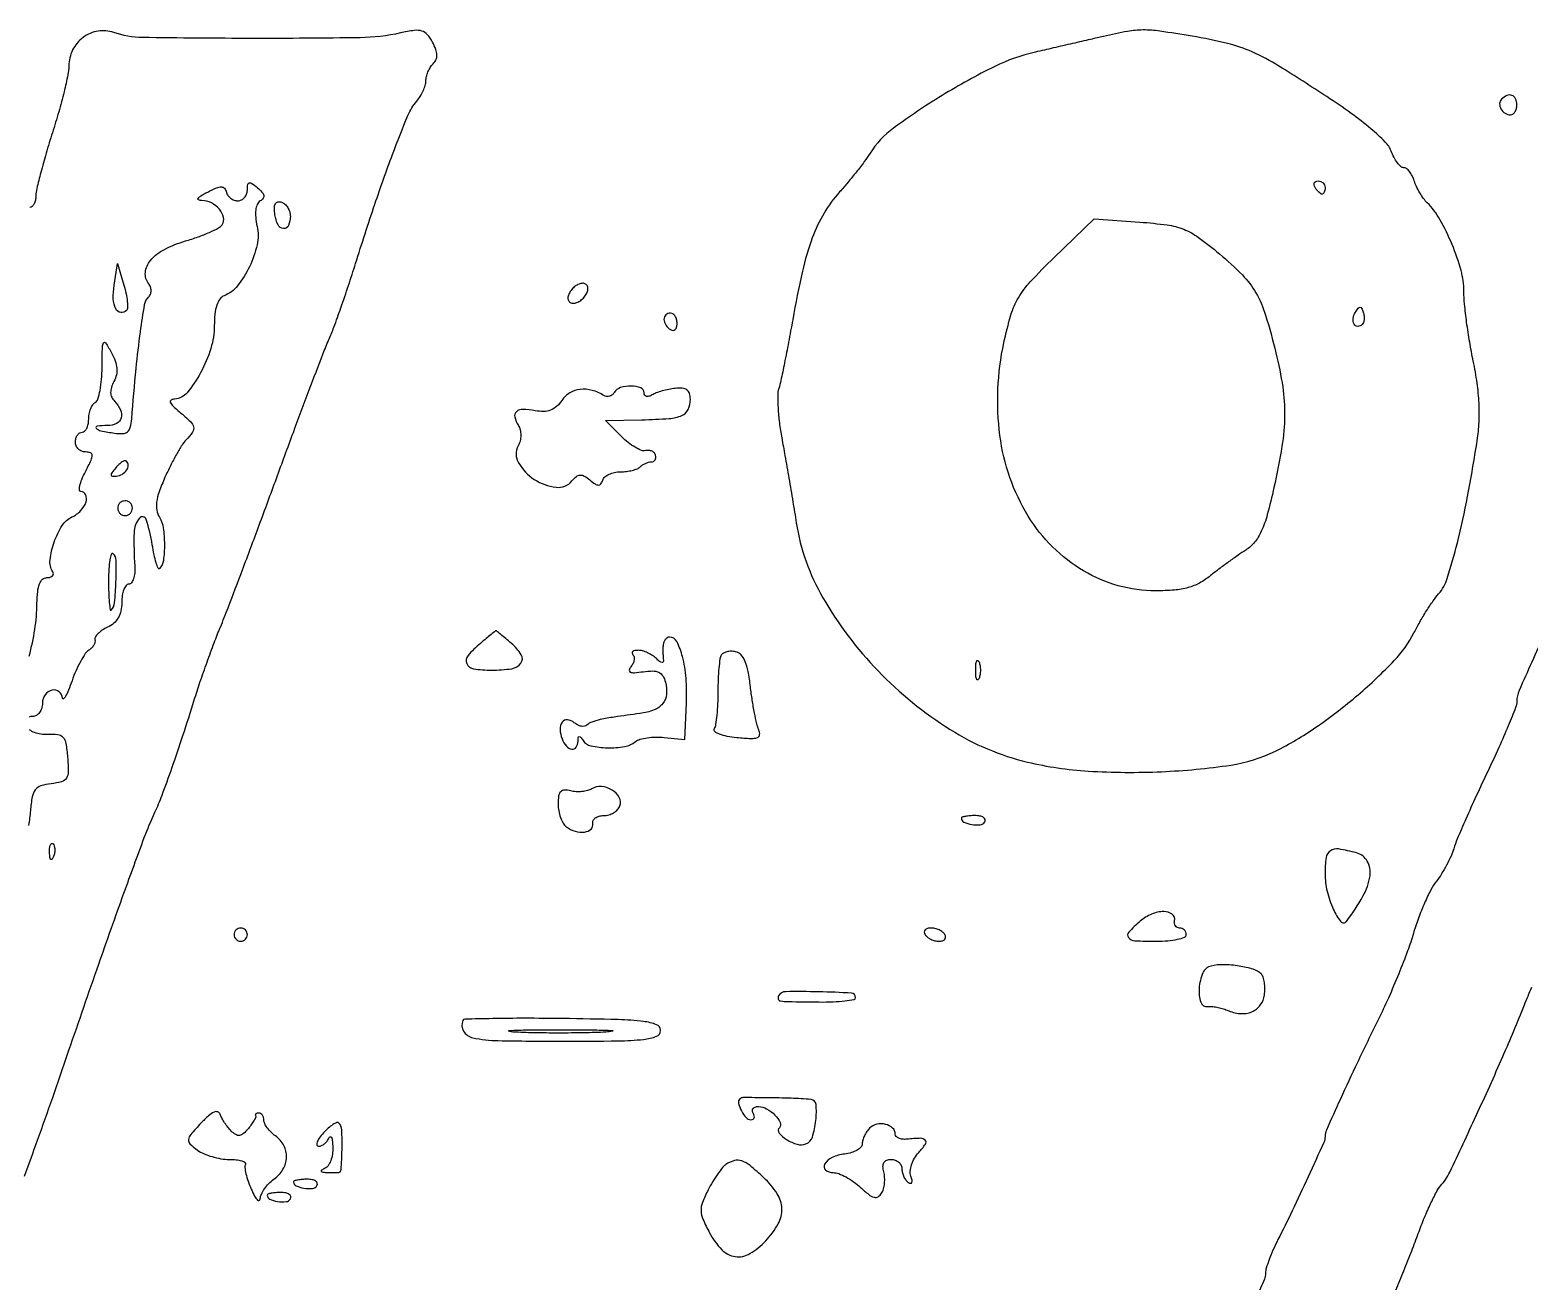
# Model space of a CAD drawing. Extents: x 0 to 5034, y 0 to 2560.
# Drawn here: x 3135.1 to 3361.8, y 540.6 to 729.8 of the extents above; entities that cross this region are included whole.
import ezdxf

# ---------------------------------------------------------------- set-up
doc = ezdxf.new("R2010")
doc.units = 0

msp = doc.modelspace()

# ---------------------------------------------------------------- linework, layer by layer
for points in [[(3134.30509, 556.489327, 0.001547), (3136.266833, 561.90625, 0.002113), (3138.560375, 568.387159, 0.001612), (3141.018077, 575.5, -0.001546), (3145.511626, 588.510382, -0.002697), (3149.327856, 599.263114, -0.002531), (3152.409206, 607.665454, -0.019885), (3154.013834, 611.5, 0.019372), (3155.092806, 614.070983, 0.005356), (3156.586229, 618.189074, 0.005122), (3158.260242, 623.125518, 0.004043), (3159.973617, 628.5, -0.006577), (3160.836908, 631.161291, -0.004307), (3161.898445, 634.20625, -0.004333), (3162.984046, 637.155289, -0.008292), (3163.915048, 639.5, 0.007349), (3165.088082, 642.438091, 0.001199), (3167.264413, 648.171875, 0.001321), (3169.791924, 654.933391, 0.001163), (3172.39354, 662, -0.001212), (3174.955712, 668.957401, -0.001525), (3177.363745, 675.3875, -0.001214), (3179.413519, 680.770989, -0.012127), (3180.331024, 683, 0.014987), (3181.087709, 684.868605, 0.004239), (3182.153418, 687.821875, 0.004267), (3183.301203, 691.180472, 0.004498), (3184.371029, 694.5, -0.005395), (3187.289242, 703.499453, -0.008966), (3189.965785, 711.011172, -0.007541), (3192.287978, 716.905413, -0.081375), (3193.628773, 719.078741, 0.040181), (3194.153608, 719.79128, 0.033018), (3194.597202, 720.625909, 0.034192), (3194.902629, 721.451974, 0.07157), (3195, 722.128741, -0.061705), (3195.079681, 722.771943, -0.039107), (3195.320963, 723.488781, -0.038862), (3195.674273, 724.16653, -0.056854), (3196.092641, 724.692641, 0.093346), (3196.526075, 725.327218, 0.110247), (3196.665581, 726.039221, 0.08296), (3196.499015, 726.897609, 0.033561), (3196.00654, 727.987779, 0.053703), (3195.219315, 729.141679, 0.147425), (3194.398992, 729.669858, 0.104746), (3193.24359, 729.751541, 0.020092), (3191.1639, 729.376685, -0.050994), (3185.041689, 728.659508, -0.004103), (3168.787044, 728.553733, -0.002993), (3152.120159, 728.681798, -0.081372), (3147.8001, 729.450327, 0.126063), (3145.411545, 729.660199, 0.119879), (3143.16544, 728.70584, 0.117123), (3141.571737, 726.80298, 0.11653), (3141, 724.383108, -0.052197), (3140.859991, 723.0456, -0.008243), (3140.269375, 720.466095, -0.009072), (3139.465025, 717.438986, -0.007817), (3138.512766, 714.288095, 0.005848), (3137.559381, 711.177772, 0.007349), (3136.752407, 708.273691, 0.006014), (3136.142338, 705.826484, 0.056307), (3136.012766, 704.75, -0.048889), (3135.942192, 704.080305, -0.068565), (3135.742138, 703.514063, -0.088373), (3135.450461, 703.132614, -0.187578), (3135.109406, 703, 0.253295)], [(3134.994818, 635.112552, 0.029567), (3135.857788, 639.16417, 0.034248), (3136.181867, 643.094475, -0.022162), (3136.285515, 644.875865, -0.065884), (3136.568538, 646.06314, -0.115402), (3137.032397, 646.747931, -0.188597), (3137.676901, 647, 0.063786), (3138.188344, 647.065513, 0.134962), (3138.5318, 647.26358, 0.191536), (3138.656089, 647.556815, 0.145), (3138.563476, 647.897294, -0.168774), (3138.163152, 649.694431, -0.055862), (3138.77957, 652.365227, -0.05573), (3139.989282, 654.870922, -0.146572), (3141.475584, 656.170829, 0.097187), (3142.784547, 657.107865, 0.10563), (3143.595782, 658.445209, 0.189789), (3143.552632, 659.514388, 0.297146), (3142.807653, 660, -0.407301), (3142.588663, 660.21387, -0.062699), (3142.656687, 660.88125, -0.041237), (3142.965805, 661.848789, -0.021399), (3143.5, 663, 0.009004), (3144.374528, 664.768489, 0.108593), (3144.542836, 665.504208, 0.321878), (3144.28315, 665.872417, 0.083627), (3143.52568, 666, -0.097317), (3142.943383, 666.114419, -0.097523), (3142.448169, 666.440625, -0.098339), (3142.116568, 666.92758, -0.100786), (3142, 667.5, -0.064853), (3142.074694, 668.073457, -0.082425), (3142.29375, 668.559375, -0.098894), (3142.618646, 668.884432, -0.148195), (3143, 669, 0.186414), (3143.381787, 669.147465, 0.089706), (3143.70625, 669.570164, 0.069539), (3143.926216, 670.198222, 0.049547), (3144, 670.940983, -0.046881), (3144.074077, 671.729296, -0.046318), (3144.29375, 672.49335, -0.050262), (3144.616444, 673.123976, -0.111412), (3145, 673.5, 0.182443), (3145.391463, 674.008259, 0.025699), (3145.716659, 675.314463, 0.026546), (3145.948807, 676.967378, 0.019728), (3146.035435, 678.809017, -0.002888), (3146.076837, 681.914656, -0.138216), (3146.256168, 682.507383, -0.55077), (3146.567949, 682.505961, -0.013454), (3147.445619, 681.016435, -0.037214), (3148.020186, 679.767456, -0.06801), (3148.265544, 678.675165, -0.078007), (3148.194005, 677.662815, -0.066384), (3147.817543, 676.659076, 0.045146), (3147.43437, 675.755725, 0.085508), (3147.324108, 674.975173, 0.101766), (3147.485506, 674.295364, 0.087589), (3147.907359, 673.692641, -0.087541), (3148.81835, 672.391322, -0.181755), (3148.911745, 671.173472, -0.210469), (3148.193377, 670.317001, -0.114999), (3146.833333, 670, 0.026485), (3145.275262, 669.91741, 0.617803), (3145.154828, 669.595563, 0.157131), (3145.859341, 669.201178, 0.013739), (3147.904048, 668.847781, 0.044904), (3149.149737, 668.780547, 0.165178), (3149.877069, 669.056999, 0.159987), (3150.299187, 669.725988, 0.041434), (3150.508424, 671, -0.004053), (3151.1833, 678.643499, -0.010191), (3151.833559, 684.197328, -0.008111), (3152.464135, 688.282301, -0.152262), (3153.047476, 689.426206, 0.098303), (3153.334026, 689.865674, 0.090215), (3153.442375, 690.395038, 0.08787), (3153.358041, 690.94068, 0.08703), (3153.091371, 691.426206, -0.195853), (3152.577217, 693.155034, -0.153343), (3153.350038, 694.972508, -0.096919), (3155.460189, 696.64838, -0.048943), (3158.626748, 697.913697, 0.014865), (3160.543497, 698.532067, 0.018833), (3162.271992, 699.221371, 0.017119), (3163.654712, 699.891616, 0.126461), (3164.192798, 700.380159, 0.205117), (3164.39038, 701.482154, 0.118909), (3163.778334, 702.70542, 0.100908), (3162.564081, 703.665515, 0.115217), (3161.127555, 704.014742, -0.095157), (3160.626325, 704.11572, -0.475228), (3160.554194, 704.353111, -0.111438), (3160.963476, 704.739435, -0.015201), (3162, 705.311344, -0.016648), (3163.338209, 705.94216, -0.103473), (3164.07757, 706.092799, -0.222948), (3164.531207, 705.877047, -0.111396), (3164.823324, 705.296602, 0.096274), (3165.054318, 704.801237, 0.076359), (3165.470758, 704.380877, 0.074725), (3166.003886, 704.097547, 0.085033), (3166.573324, 704, 0.112962), (3167.117555, 704.124544, 0.100227), (3167.580914, 704.476593, 0.094149), (3167.891807, 705.002926, 0.086664), (3168, 705.622445, -0.034804), (3168.057509, 706.447622, -0.313836), (3168.29055, 706.6991, -0.211619), (3168.695374, 706.616256, -0.018448), (3169.547334, 705.960716, -0.036062), (3170.213575, 705.32135, -0.135717), (3170.470308, 704.808466, -0.207462), (3170.374064, 704.367331, -0.098642), (3169.940442, 703.963191, 0.152207), (3169.499729, 703.45574, 0.073118), (3169.269888, 702.61565, 0.05472), (3169.25667, 701.490639, 0.029664), (3169.473115, 700.122408, -0.109184), (3169.469483, 697.336065, -0.056409), (3168.329841, 694.025182, -0.05699), (3166.520546, 691.126848, -0.133909), (3164.479764, 689.630608, 0.150989), (3163.844512, 689.131324, 0.072431), (3163.379201, 688.192978, 0.052755), (3163.091632, 686.845944, 0.026234), (3163, 685.100725, -0.075465), (3162.47902, 681.668589, -0.048682), (3160.915248, 677.955205, -0.049187), (3158.888185, 674.954804, -0.210005), (3157, 674.009057, 0.117984), (3156.464794, 673.852117, 0.369967), (3156.348635, 673.525794, 0.111966), (3156.71799, 672.973826, 0.0157), (3157.75, 672.056438, -0.015703), (3159.392664, 670.596203, -0.147252), (3159.857554, 669.784851, -0.213452), (3159.70489, 669.002352, -0.037864), (3158.732289, 667.821429, 0.050802), (3158.121524, 667.039544, 0.012014), (3157.272573, 665.615512, 0.012244), (3156.371862, 663.923093, 0.011794), (3155.543234, 662.167548, 0.017571), (3154.661567, 659.974654, 0.052025), (3154.271396, 658.401971, 0.07765), (3154.290711, 657.17664, 0.097178), (3154.695256, 656.116364, -0.10499), (3155.275092, 654.523122, -0.034443), (3155.453072, 652.019237, -0.032304), (3155.300337, 649.577972, -0.166085), (3154.711528, 648.378195, -0.535426), (3154.503005, 648.419981, -0.02373), (3154.207644, 649.248615, -0.022351), (3153.900509, 650.45016, -0.01175), (3153.621348, 651.966499, 0.037516), (3152.71138, 655.791471, 0.593851), (3151.672493, 655.991773, 0.168438), (3150.858664, 653.80145, 0.021965), (3150.969404, 648.75, -0.037188), (3150.960451, 647.696681, -0.057936), (3150.781579, 646.807812, -0.078553), (3150.473488, 646.20296, -0.240191), (3150.075366, 646, 0.23081), (3149.663385, 645.79912, 0.073197), (3149.315889, 645.188406, 0.055795), (3149.078563, 644.295215, 0.037074), (3149, 643.237128, -0.052425), (3148.866243, 641.96494, -0.077246), (3148.467351, 640.916952, -0.083201), (3147.796987, 640.094555, -0.072143), (3146.863433, 639.487128, 0.036064), (3146.061748, 639.044053, 0.049551), (3145.419688, 638.529061, 0.059997), (3145.013208, 638.022175, 0.20296), (3144.948843, 637.611803, -0.123825), (3144.948257, 637.21924, -0.069737), (3144.767312, 636.775432, -0.0627), (3144.442962, 636.350202, -0.060164), (3144.019151, 636.011836, 0.107484), (3143.488038, 635.499177, 0.021316), (3142.797516, 634.363513, 0.02167), (3142.094251, 632.945298, 0.018672), (3141.477633, 631.400032, -0.010292), (3140.939385, 629.98262, -0.028114), (3140.48316, 629.012822, -0.102948), (3140.199972, 628.67736, -0.61318), (3140.043893, 628.75, 0.218722), (3139.547188, 629.73818, 0.233077), (3138.494069, 629.969694, 0.173504), (3137.417848, 629.256607, 0.161902), (3137, 628, -0.071767), (3136.88973, 627.235706, -0.086919), (3136.568594, 626.5875, -0.100388), (3136.091428, 626.154154, -0.135114), (3135.531385, 626, 0.094922), (3134.986661, 625.895647, 0.156076)], [(3364.18598, 638.487754, 0.001776), (3360.351342, 629.942365, 0.104946), (3360, 628.286878, -0.093366), (3359.825009, 627.357926, -0.00509), (3358.709616, 624.586014, -0.007772), (3357.289975, 621.304353, -0.005588), (3355.607205, 617.683123, 0.003648), (3353.870717, 613.983906, 0.004325), (3352.286019, 610.463167, 0.003777), (3350.997688, 607.472314, 0.027419), (3350.469644, 606, -0.032945), (3350.049958, 604.869262, -0.01748), (3349.391311, 603.527147, -0.017324), (3348.619077, 602.196442, -0.02565), (3347.844563, 601.092415, 0.046357), (3347.012685, 599.795708, 0.015815), (3346.046946, 597.776538, 0.015567), (3345.115591, 595.467327, 0.017333), (3344.365457, 593.185185, -0.018387), (3343.491541, 590.545233, -0.007795), (3342.135732, 587.070684, -0.0077), (3340.571658, 583.402307, -0.009992), (3339.020015, 580.09277, 0.003056), (3335.896634, 573.664375, 0.00489), (3333.317178, 568.133551, 0.002168), (3331.212201, 563.448586, 0.104867), (3331, 562.447949, -0.106248), (3330.811145, 561.569237, -0.00136), (3328.453768, 556.376074, -0.004491), (3326.033387, 551.205741, -0.007299), (3323.874589, 546.863845, 0.01447), (3323.156984, 545.36709, 0.015884), (3322.550661, 543.876648, 0.01546), (3322.114279, 542.575866, 0.073321), (3322, 541.800753, -0.098955), (3321.814964, 540.874961, -0.005552), (3320.652334, 538.167761, -0.008364)], [(3135.018157, 624.025142, 0.071788), (3135.764943, 623.60372, 0.060893), (3136.741269, 623.35567, 0.048412), (3137.82914, 623.322572, -0.045436), (3139.330113, 623.285826, -0.189935), (3140.11232, 622.867917, -0.136467), (3140.546264, 621.930282, -0.019795), (3140.806083, 619.821834, -0.018946), (3140.904273, 617.647958, -0.142414), (3140.626811, 616.667101, -0.188555), (3139.904675, 616.130041, -0.038153), (3138.306083, 615.821834, 0.047287), (3136.770517, 615.496633, 0.154803), (3135.9303, 614.908932, 0.1199), (3135.46191, 613.844688, 0.023346), (3135.189635, 611.75, -0.020316), (3134.913874, 609.523077, -0.148103)], [(3341.540081, 538.844765, 0.004098), (3342.772799, 541.79375, 0.004075), (3343.987572, 544.838737, 0.006234), (3344.986175, 547.5, -0.010549), (3345.913172, 549.907077, -0.011883), (3346.906912, 552.178125, -0.01119), (3347.838428, 554.064855, -0.061171), (3348.482568, 555, 0.070524), (3349.855914, 557.0755, 0.002597), (3353.864248, 565.62203, 0.005307), (3357.892231, 574.575957, 0.008345), (3361.140935, 582.35879, -0.010514), (3362.280366, 585.055514, -0.002176)]]:
    msp.add_lwpolyline(points, format="xyb")
for points in [[(3297.5, 728.858133, -0.000636), (3295.528902, 728.399954, -0.000253), (3292.822309, 727.775879, -0.00025), (3289.900667, 727.105313, -0.000314), (3287.192968, 726.487068, 0.05877), (3281.035593, 724.30027, 0.022628), (3273.078671, 719.912896, 0.021162), (3265.73389, 714.979421, 0.092522), (3262.173185, 711.176231, -0.016764), (3261.315414, 709.926421, -0.00772), (3260.120106, 708.355544, -0.007637), (3258.810936, 706.740463, -0.010495), (3257.582018, 705.332003, 0.051907), (3255.230316, 702.138193, 0.044743), (3253.448616, 698.368784, 0.032384), (3251.959672, 693.331031, 0.011654), (3250.478768, 686, -0.002694), (3249.856535, 682.607588, -0.003299), (3249.237065, 679.444399, -0.002755), (3248.684307, 676.792528, -0.023536), (3248.374606, 675.619231, 0.075797), (3248.208497, 674.547947, 0.01578), (3248.263893, 672.640288, 0.016228), (3248.472149, 670.408458, 0.014696), (3248.829578, 668.119231, -0.002533), (3249.312242, 665.454808, -0.001219), (3249.905311, 662.034775, -0.001209), (3250.506511, 658.46495, -0.001732), (3251.020884, 655.297023, 0.09203), (3255.04523, 643.958015, 0.06093), (3263.38848, 632.898239, 0.060108), (3274.312971, 624.014799, 0.082179), (3285.979602, 619.100686, 0.043674), (3295.190601, 617.733301, 0.026058), (3306.277384, 617.64483, 0.025563), (3316.726779, 618.643043, 0.078265), (3323.5, 620.757303, 0.036891), (3329.612875, 624.359702, 0.025232), (3335.997787, 629.281637, 0.025045), (3341.463174, 634.447753, 0.073632), (3344.447951, 638.660084, -0.013191), (3345.324037, 640.279715, -0.010676), (3346.346156, 641.971126, -0.010825), (3347.356567, 643.491444, -0.027244), (3348.174505, 644.539495, 0.103731), (3349.484973, 646.879822, 0.014298), (3351.009648, 652.280871, 0.014649), (3352.556045, 659.286801, 0.008603), (3354.014509, 667.745541, 0.026951), (3354.288942, 670.490475, 0.023963), (3354.282751, 673.359607, 0.022215), (3353.992592, 676.421067, 0.016835), (3353.413139, 679.745167, -0.009768), (3352.872117, 682.608958, -0.00849), (3352.41511, 685.628615, -0.00857), (3352.094749, 688.375883, -0.024742), (3352, 690.289465, 0.067783), (3351.570712, 693.441557, 0.030479), (3350.207791, 697.399215, 0.030478), (3348.373968, 701.161534, 0.067836), (3346.449626, 703.693232, -0.040603), (3345.898542, 704.341903, -0.022682), (3345.332445, 705.210259, -0.022499), (3344.83642, 706.14612, -0.033776), (3344.498121, 707.00592, 0.040882), (3344.185298, 707.769007, 0.050654), (3343.769913, 708.414239, 0.059197), (3343.32022, 708.858509, 0.166791), (3342.907861, 709, -0.18607), (3342.475275, 709.166756, -0.046008), (3341.951553, 709.736906, -0.040794), (3341.432112, 710.548224, -0.031165), (3340.996724, 711.508616, 0.106166), (3340.10933, 712.878376, 0.020458), (3337.921175, 714.890397, 0.019271), (3334.945464, 717.219188, 0.011795), (3331.271475, 719.743033, 0.005975), (3324.032735, 724.34588, 0.033256), (3319.967954, 726.503214, 0.045763), (3316.235391, 727.781649, 0.0178), (3310.884703, 728.882605, 0.006021), (3306.007881, 729.646072, 0.036285), (3303.451818, 729.827113, 0.044867), (3301.12642, 729.613736, 0.012123)], [(3357.693853, 719.36052, 0.191124), (3357.401415, 718.683432, 0.139481), (3357.603969, 717.880661, 0.123736), (3358.230079, 717.235684, 0.139398), (3359.059017, 717, 0.156819), (3359.417907, 717.1154, 0.097386), (3359.723586, 717.440625, 0.079459), (3359.929934, 717.926402, 0.06085), (3360, 718.5, 0.103624), (3359.806289, 719.424643, 0.202875), (3359.269246, 719.932483, 0.1934), (3358.508765, 719.913511, 0.094876)], [(3331, 706, -0.042167), (3330.967655, 705.617151, -0.061769), (3330.870461, 705.29375, -0.081139), (3330.727648, 705.07446, -0.210953), (3330.559017, 705, -0.151918), (3330.34829, 705.065539, -0.038439), (3330.066025, 705.29375, -0.035638), (3329.768994, 705.617226, -0.029505), (3329.5, 706, -0.082592), (3329.343488, 706.3821, -0.161196), (3329.3746, 706.70625, -0.182303), (3329.586039, 706.921712, -0.108972), (3329.940983, 707, -0.093332), (3330.345238, 706.923877, -0.09642), (3330.688914, 706.70625, -0.099167), (3330.918938, 706.381556, -0.105053)], [(3174.5, 701.666667, -0.0969), (3174.224593, 700.258916, -0.327961), (3173.472893, 699.797437, -0.260961), (3172.635199, 700.362897, -0.081662), (3172.165853, 701.861382, -0.032267), (3172.085969, 702.909629, -0.123735), (3172.236947, 703.541143, -0.228017), (3172.602657, 703.814307, -0.129446), (3173.165853, 703.778049, -0.101455), (3173.675837, 703.483358, -0.070385), (3174.108094, 702.974385, -0.067041), (3174.400135, 702.337022, -0.074078)], [(3315.03548, 695.970295, -0.024741), (3318.495498, 692.769395, -0.064188), (3320.537849, 690.063812, -0.054898), (3322.000324, 686.687155, -0.014438), (3323.575291, 681, -0.023093), (3324.596375, 675.833245, -0.040978), (3324.886884, 671.505299, -0.036566), (3324.477696, 666.866711, -0.014694), (3323.271775, 660.612228, -0.01104), (3322.262461, 656.522141, -0.039984), (3321.359271, 654.000515, -0.063771), (3320.337181, 652.338057, -0.083302), (3319.00455, 651.155097, 0.011218), (3317.843421, 650.390727, 0.005581), (3316.405361, 649.373207, 0.005536), (3314.938128, 648.285301, 0.008102), (3313.673275, 647.292869, -0.045812), (3312.010865, 646.179945, -0.057196), (3310.289714, 645.48428, -0.047186), (3308.206109, 645.114719, -0.020313), (3305.383437, 645, -0.135468), (3294.480386, 648.009247, -0.121264), (3286.118674, 656.280195, -0.106165), (3281.822141, 668.505237, -0.084675), (3282.417474, 682.5, -0.018289), (3283.487155, 686.723831, -0.061885), (3284.614475, 689.330252, -0.055094), (3286.412356, 691.735397, -0.012428), (3289.996825, 695.381738), (3296.073488, 701.263477), (3302.98398, 700.769034, -0.015861), (3307.123802, 700.340501, -0.061095), (3309.620454, 699.684607, -0.062501), (3311.856173, 698.452229, -0.017108)], [(3149.716096, 687.382763, -0.240418), (3148.839277, 687.09849, -0.244124), (3148.103078, 687.643477, -0.105197), (3147.7248, 689.156166, -0.047571), (3147.847213, 691.205972), (3148.360964, 694.5), (3149.330047, 691.232898, -0.019818), (3149.658657, 689.939055, -0.027295), (3149.843196, 688.754242, -0.026471), (3149.888315, 687.795075, -0.197373)], [(3217.064749, 690.578017, 0.051981), (3216.661737, 689.974615, 0.092995), (3216.486368, 689.406747, 0.127395), (3216.55242, 688.935829, 0.157392), (3216.838135, 688.600038, 0.150925), (3217.282924, 688.484575, 0.082168), (3217.839954, 688.603052, 0.069216), (3218.421349, 688.929598, 0.057089), (3218.935251, 689.421983, 0.051981), (3219.338263, 690.025385, 0.092995), (3219.513632, 690.593253, 0.127395), (3219.44758, 691.064171, 0.157392), (3219.161865, 691.399962, 0.150925), (3218.717076, 691.515425, 0.082168), (3218.160046, 691.396948, 0.069216), (3217.578651, 691.070402, 0.057089)], [(3231, 686.059017, 0.089642), (3231.073302, 685.653442, 0.053229), (3231.29375, 685.2129, 0.051032), (3231.617485, 684.806203, 0.06081), (3232, 684.5, 0.139169), (3232.379648, 684.392057, 0.191142), (3232.70625, 684.521475, 0.138808), (3232.926733, 684.889346, 0.066118), (3233, 685.440983, 0.062283), (3232.925455, 686.037096, 0.080552), (3232.70625, 686.542039, 0.097988), (3232.381379, 686.879982, 0.153634), (3232, 687, 0.092995), (3231.618268, 686.928382, 0.096318), (3231.29375, 686.723586, 0.099231), (3231.076556, 686.418051, 0.105429)], [(3336.604167, 685.270833, -0.198339), (3335.941134, 684.995338, -0.274516), (3335.399603, 685.315272, -0.160291), (3335.239822, 686.176395, -0.105175), (3335.582949, 687.134215, -0.024362), (3336.012891, 687.759582, -0.233206), (3336.294341, 687.899578, -0.286646), (3336.536207, 687.749629, -0.033951), (3336.787251, 687.138246, -0.052621), (3336.903448, 686.610215, -0.052345), (3336.907167, 686.068604, -0.057227), (3336.805016, 685.594136, -0.115259)], [(3215.579962, 673.810699, -0.056603), (3214.76189, 672.885637, -0.090746), (3213.867493, 672.334049, -0.088622), (3212.820053, 672.127341, -0.051782), (3211.541567, 672.236805, 0.038705), (3209.672972, 672.446044, 0.190699), (3208.693264, 672.096471, 0.283468), (3208.446152, 671.29407, 0.075111), (3208.996208, 670.006136, -0.083511), (3209.268576, 669.337718, -0.058151), (3209.353443, 668.525693, -0.056108), (3209.248311, 667.683126, -0.063877), (3208.959107, 666.92359, 0.260268), (3209.004768, 664.364601, 0.116952), (3211.397531, 661.846728, 0.115538), (3214.687463, 660.653378, 0.254273), (3217.095911, 661.615566, -0.048112), (3217.764679, 662.279701, -0.159189), (3218.33598, 662.501317, -0.147628), (3218.955351, 662.35052, -0.039493), (3219.7953, 661.762331, 0.024493), (3220.605923, 661.157685, 0.147449), (3221.102468, 661.004569, 0.244685), (3221.459609, 661.187613, 0.073275), (3221.745955, 661.75, -0.137403), (3222.071821, 662.228618, -0.065642), (3222.70402, 662.632812, -0.057649), (3223.524843, 662.90718, -0.051899), (3224.416667, 663, 0.030136), (3225.33303, 663.05528, 0.031128), (3226.226042, 663.220312, 0.032763), (3226.97627, 663.46103, 0.102712), (3227.416667, 663.75, -0.052335), (3227.771105, 664.037104, -0.038368), (3228.215625, 664.279688, -0.03908), (3228.677688, 664.445602, -0.066753), (3229.083333, 664.5, 0.115797), (3229.413093, 664.577409, 0.130359), (3229.657292, 664.791756, 0.120357), (3229.775544, 665.11412, 0.089894), (3229.75, 665.493213, 0.123638), (3229.558501, 665.849988, 0.098482), (3229.205864, 666.110261, 0.088717), (3228.74556, 666.233956, 0.077978), (3228.248684, 666.199074, -0.150803), (3227.607446, 666.246371, -0.038221), (3226.65567, 666.705405, -0.035476), (3225.599062, 667.423176, -0.02945), (3224.582823, 668.326268), (3222.168277, 670.740814), (3227.675367, 670.867772, 0.011586), (3231.797829, 671.058449, 0.083604), (3233.723615, 671.521997, 0.186609), (3234.660135, 672.433766, 0.107869), (3235, 673.990797, 0.077153), (3234.867433, 674.844806, 0.162701), (3234.47662, 675.380169, 0.135028), (3233.78275, 675.632834, 0.046784), (3232.707698, 675.619162, 0.023064), (3231.741502, 675.470826, 0.019355), (3230.733999, 675.227301, 0.019792), (3229.830061, 674.932307, 0.049678), (3229.207698, 674.628365, -0.065257), (3228.745246, 674.420044, -0.137408), (3228.354761, 674.412307, -0.191324), (3228.098358, 674.599794, -0.141264), (3228, 674.940983, 0.307492), (3227.488729, 675.693733, 0.092276), (3226.05677, 675.974328, 0.079671), (3224.4484, 675.732007, 0.179047), (3223.489919, 674.983688, -0.090047), (3223.179666, 674.639218, -0.09537), (3222.773964, 674.434238, -0.099746), (3222.336525, 674.399679, -0.108821), (3221.934661, 674.540382, 0.071829), (3220.13303, 675.323777, 0.095559), (3218.356451, 675.459439, 0.105633), (3216.789216, 674.931693, 0.106522)], [(3148.086693, 663.604459, 0.015839), (3147.501728, 662.85237, 0.180681), (3147.402483, 662.496362, 0.378117), (3147.587372, 662.319873, 0.046255), (3148.194193, 662.352238, 0.094672), (3149.097475, 662.666194, 0.113209), (3149.755961, 663.278101, 0.148136), (3149.978316, 663.990705, 0.201077), (3149.725834, 664.607499, 0.271866), (3149.471277, 664.67372, 0.068292), (3149.062493, 664.4947, 0.050816), (3148.577833, 664.125732, 0.03147)], [(3148.552786, 658.08541, 0.099038), (3148.401684, 657.679226, 0.097945), (3148.417584, 657.244476, 0.097945), (3148.597789, 656.848514, 0.099038), (3148.91459, 656.552786, 0.099038), (3149.320774, 656.401684, 0.097945), (3149.755524, 656.417584, 0.097945), (3150.151486, 656.597789, 0.099038), (3150.447214, 656.91459, 0.099038), (3150.598316, 657.320774, 0.097945), (3150.582416, 657.755524, 0.097945), (3150.402211, 658.151486, 0.099038), (3150.08541, 658.447214, 0.099038), (3149.679226, 658.598316, 0.097945), (3149.244476, 658.582416, 0.097945), (3148.848514, 658.402211, 0.099038)], [(3147, 646.5, 0.007911), (3147.028884, 644.674562, 0.015052), (3147.1195, 643.208854, 0.012909), (3147.24637, 642.135607, 0.621628), (3147.406809, 642.083333, 0.171694), (3147.914747, 643.181133, 0.014137), (3148.122737, 646.376019, 0.013366), (3148.154878, 649.588199, 0.194569), (3147.720304, 650.61303, 0.545515), (3147.44347, 650.553043, 0.046346), (3147.211589, 649.701952, 0.029323), (3147.05067, 648.305633, 0.014028)], [(3203.25, 637.056438, 0.041345), (3201.380781, 635.214996, 0.283552), (3201.186799, 633.99467, 0.262616), (3202.201057, 633.203911, 0.03716), (3204.940983, 633, 0.037191), (3207.976914, 633.226134, 0.198876), (3209.37083, 634.064205, 0.310389), (3209.41543, 635.340937, 0.072462), (3207.938808, 637.053072, 0.002794), (3207.071189, 637.797099, 0.004538), (3206.324908, 638.418317, 0.000955), (3205.666252, 638.954454, 0.258471), (3205.59699, 638.966731, 0.088024), (3205.527728, 638.928348, 0.000387), (3204.867553, 638.391859, 0.001855), (3204.119502, 637.778368, 0.001168)], [(3230.881579, 636.75, 0.018644), (3230.85001, 636.198417, 0.012906), (3230.853712, 635.573437, 0.013034), (3230.888498, 634.972314, 0.025943), (3230.953008, 634.5, -0.186312), (3230.905769, 634.241555, -0.322746), (3230.713607, 634.160938, -0.107842), (3230.349711, 634.333146, -0.030019), (3229.871429, 634.75, 0.049654), (3229.27692, 635.228473, 0.037564), (3228.542649, 635.632812, 0.03847), (3227.78736, 635.90968, 0.068723), (3227.133333, 636, 0.043608), (3226.614519, 635.954665, 0.127864), (3226.290785, 635.806715, 0.257875), (3226.203604, 635.590346, 0.167457), (3226.324657, 635.342009, -0.152615), (3226.502554, 635.002382, -0.087105), (3226.505284, 634.535009, -0.072699), (3226.336412, 634.013344, -0.058695), (3226.01557, 633.518761, 0.108656), (3225.754361, 633.012412, 0.379011), (3225.905923, 632.710132, 0.11664), (3226.538213, 632.615065, 0.015685), (3227.883342, 632.76957, -0.03424), (3229.310341, 632.880061, -0.111901), (3230.229926, 632.680158, -0.145952), (3230.833663, 632.143347, -0.074732), (3231.236528, 631.203517, -0.08386), (3231.401329, 629.345176, -0.15141), (3230.840399, 627.938399, -0.13278), (3229.511587, 626.975982, -0.058112), (3227.385203, 626.440452, 0.003284), (3223.485325, 625.902032, 0.017596), (3221.373896, 625.520109, 0.031785), (3220.086734, 625.153201, 0.111499), (3219.36238, 624.695714, -0.158264), (3219.008512, 624.515304, -0.085859), (3218.515224, 624.522086, -0.070887), (3217.96066, 624.709923, -0.05621), (3217.431037, 625.057234, 0.145546), (3216.41335, 625.491904, 0.268131), (3215.613157, 625.144744, 0.174803), (3215.288862, 624.063579, 0.078085), (3215.603744, 622.590242, 0.083314), (3216.24479, 621.502772, 0.185003), (3217.072984, 621.043819, 0.288535), (3217.734142, 621.340384, 0.14477), (3218.015313, 622.25, -0.029347), (3218.054403, 622.8002, -0.332595), (3218.197577, 622.947329, -0.271259), (3218.409969, 622.864236, -0.023048), (3218.765313, 622.36861, 0.199727), (3219.965385, 621.546541, 0.046013), (3222.453707, 621.260703, 0.046949), (3225.044049, 621.446022, 0.129455), (3226.699639, 622.190786, -0.10045), (3227.37467, 622.542196, -0.033344), (3228.470578, 622.779321, -0.031639), (3229.751941, 622.886137, -0.031116), (3231.043769, 622.831461), (3234.188259, 622.501624), (3234.411032, 628.000812, 0.028607), (3234.347437, 631.806145, 0.044482), (3233.815831, 635.042335, 0.055611), (3232.950734, 637.321087, 0.281301), (3231.839485, 638, 0.141487), (3231.510013, 637.904863, 0.088911), (3231.211813, 637.632812, 0.076105), (3230.989567, 637.227874, 0.063981)], [(3239.67657, 635.285696, 0.105013), (3239.476525, 634.727846, 0.01072), (3239.316451, 633.325035, 0.013014), (3239.203922, 631.626429, 0.010031), (3239.166667, 629.769672, -0.011333), (3239.124395, 627.904991, -0.014253), (3238.996949, 626.182056, -0.012398), (3238.814874, 624.757648, -0.10075), (3238.588904, 624.143849, 0.387769), (3238.661643, 623.757853, 0.069791), (3239.360685, 623.371103, 0.04459), (3240.527557, 623.039523, 0.02317), (3242.027571, 622.82598, 0.011464), (3244.183196, 622.670182, 0.095342), (3245.148721, 622.807119, 0.294834), (3245.483053, 623.232275, 0.129002), (3245.361006, 623.971476, -0.04757), (3245.060624, 624.862516, -0.009339), (3244.705621, 626.516686, -0.00983), (3244.364631, 628.467245, -0.008977), (3244.089006, 630.489583, 0.018255), (3243.726852, 632.822461, 0.052527), (3243.25055, 634.387271, 0.084406), (3242.633972, 635.351669, 0.162712), (3241.843237, 635.794952, 0.049973), (3241.171682, 635.854527, 0.054922), (3240.523363, 635.775619, 0.06213), (3239.992385, 635.578812, 0.13536)], [(3278.662281, 631.75, -0.174857), (3278.474999, 631.540618, -0.447206), (3278.306058, 631.601562, -0.078554), (3278.189089, 632.10856, -0.017491), (3278.157895, 633, -0.017491), (3278.189089, 633.89144, -0.078554), (3278.306058, 634.398438, -0.447206), (3278.474999, 634.459382, -0.174857), (3278.662281, 634.25, -0.057986), (3278.818615, 633.679992, -0.037979), (3278.87034, 633, -0.037979), (3278.818615, 632.320008, -0.057986)], [(3220.08542, 615.052792, -0.073925), (3219.448148, 614.778845, -0.040173), (3218.607499, 614.627516, -0.03896), (3217.708643, 614.609606, -0.049495), (3216.889302, 614.739199, 0.064005), (3215.953564, 614.859577, 0.206353), (3215.389849, 614.616651, 0.156626), (3215.08399, 613.977259, 0.033878), (3215, 612.739076, 0.04509), (3215.092473, 611.715735, 0.042382), (3215.367188, 610.703254, 0.045271), (3215.770385, 609.847124, 0.099974), (3216.25, 609.311092, 0.088778), (3217.589621, 608.639836, 0.102336), (3219.01156, 608.520889, 0.15646), (3219.982488, 608.967244, 0.26445), (3220.25, 609.795455, -0.163496), (3220.305016, 610.253712, -0.124277), (3220.62951, 610.646165, -0.095376), (3221.187544, 610.910543, -0.06315), (3221.893011, 611, 0.072011), (3222.659271, 611.110934, 0.063833), (3223.397315, 611.436144, 0.066856), (3223.996813, 611.917029, 0.099029), (3224.355773, 612.484746, 0.224531), (3224.260105, 613.75235, 0.128782), (3223.16722, 614.872186, 0.113846), (3221.54752, 615.399441, 0.161781)], [(3276, 610.606989, 0.291414), (3276.381399, 610.008169, 0.069655), (3277.563391, 609.645818, 0.0667), (3278.844913, 609.613548, 0.231296), (3279.526992, 610.043674, 0.214542), (3279.57458, 610.405148, 0.177225), (3279.339579, 610.719079, 0.099152), (3278.806756, 610.931736, 0.045552), (3278.059017, 611, 0.017964), (3277.269748, 610.971635, 0.029198), (3276.604836, 610.884553, 0.029196), (3276.112513, 610.760424, 0.327354)], [(3138.683114, 604.8125, -0.054073), (3138.461564, 604.395823, -0.470617), (3138.279315, 604.37858, -0.168741), (3138.137993, 604.670344, -0.018894), (3138.078947, 605.416667, -0.028489), (3138.089945, 606.112848, -0.077125), (3138.200665, 606.592839, -0.208169), (3138.385309, 606.77538, -0.296942), (3138.604167, 606.729167, -0.126455), (3138.797407, 606.402231, -0.060344), (3138.876576, 605.916927, -0.05415), (3138.839148, 605.359369, -0.051402)], [(3331, 602.19113, 0.059621), (3331.313451, 599.57178, 0.045778), (3332.247125, 596.843202, 0.061413), (3333.363213, 594.997474, 0.488644), (3334.220899, 595.001572, 0.035986), (3336.735733, 598.798207, 0.091924), (3337.800095, 601.908061, 0.166837), (3337.392036, 604.098211, 0.201182), (3335.75, 605.369714, 0.024984), (3333.046995, 605.95115, 0.190158), (3331.79879, 605.679999, 0.215729), (3331.161836, 604.655213, 0.032804)], [(3303.043607, 595.037821, 0.026541), (3301.303341, 593.358697, 0.373601), (3301.275165, 592.556791, 0.213507), (3302.210894, 592.081316, 0.012359), (3305.5, 592, 0.020945), (3307.224757, 592.072283, 0.033738), (3308.678125, 592.29375, 0.036969), (3309.732972, 592.611488, 0.31052), (3310, 593, 0.099038), (3309.923658, 593.381638, 0.097945), (3309.70625, 593.70625, 0.097945), (3309.381638, 593.923658, 0.099038), (3309, 594, -0.118823), (3308.638528, 594.087132, -0.127304), (3308.367188, 594.328167, -0.115992), (3308.230619, 594.690683, -0.087594), (3308.25, 595.117163, 0.299381), (3307.884025, 596.084692, 0.162055), (3306.619841, 596.484184, 0.094909), (3304.756664, 596.097782, 0.080349)], [(3166, 593, 0.099038), (3166.076342, 592.618362, 0.097945), (3166.29375, 592.29375, 0.097945), (3166.618362, 592.076342, 0.099038), (3167, 592, 0.099038), (3167.381638, 592.076342, 0.097945), (3167.70625, 592.29375, 0.097945), (3167.923658, 592.618362, 0.099038), (3168, 593, 0.099038), (3167.923658, 593.381638, 0.097945), (3167.70625, 593.70625, 0.097945), (3167.381638, 593.923658, 0.099038), (3167, 594, 0.099038), (3166.618362, 593.923658, 0.097945), (3166.29375, 593.70625, 0.097945), (3166.076342, 593.381638, 0.099038)], [(3270.5, 593, 0.091204), (3270.846464, 592.617096, 0.053126), (3271.377112, 592.29375, 0.050746), (3271.99842, 592.074178, 0.059645), (3272.618034, 592, 0.069308), (3273.146634, 592.073627, 0.14379), (3273.495862, 592.29375, 0.190139), (3273.613866, 592.620091, 0.131946), (3273.5, 593, 0.091204), (3273.153536, 593.382904, 0.053126), (3272.622888, 593.70625, 0.050746), (3272.00158, 593.925822, 0.059645), (3271.381966, 594, 0.069308), (3270.853366, 593.926373, 0.14379), (3270.504138, 593.70625, 0.190139), (3270.386134, 593.379909, 0.131946)], [(3313.75, 588.252873, 0.241238), (3312.527335, 587.227457, 0.079723), (3311.952379, 584.881801, 0.098297), (3312.196845, 582.759769, 0.370706), (3313.25, 582.113883, -0.058902), (3313.848933, 582.139173, -0.026589), (3314.629716, 582.038183, -0.025877), (3315.452249, 581.84252, -0.032069), (3316.191587, 581.573146, 0.080605), (3318.168524, 581.062763, 0.120371), (3319.92593, 581.324414, 0.138454), (3321.199759, 582.318248, 0.123607), (3321.834665, 583.875551, 0.036118), (3321.901107, 584.837645, 0.038194), (3321.825839, 585.781152, 0.041243), (3321.632672, 586.576017, 0.118165), (3321.334665, 587.055515, 0.123329), (3320.150353, 587.755902, 0.033029), (3317.999973, 588.242661, 0.034179), (3315.664114, 588.449317, 0.061166)], [(3248.344566, 583.75, 0.218924), (3248.284914, 583.261991, 0.284914), (3248.619851, 582.976273, 0.033806), (3249.809886, 582.876605, 0.001152), (3254.5, 582.8125, 0.01264), (3256.60871, 582.841844, 0.020855), (3258.384613, 582.985822, 0.016155), (3259.760653, 583.200702, 0.360075), (3260.00081, 583.4903, 0.398376), (3259.371236, 584.156529, 0.008298), (3254.396641, 584.349996, 0.00923), (3249.434697, 584.368937, 0.256267)], [(3200.589483, 580, 0.244715), (3200.697336, 578.388012, 0.207366), (3202.10713, 577.392032, 0.047272), (3205.919497, 576.964616, 0.004293), (3215.5, 576.882353, 0.002828), (3224.079459, 576.930874, 0.023988), (3227.927846, 577.159268, 0.062137), (3229.891176, 577.621786, 0.313538), (3230.5, 578.497233, 0.311176), (3229.893636, 579.377201, 0.060785), (3227.921716, 579.865335, 0.024102), (3224.083195, 580.146236, 0.002948), (3215.654349, 580.306056, 0.003171), (3209.94682, 580.344415, 0.005173), (3205.105214, 580.296154, 0.001165), (3200.888334, 580.200656, 0.290977)], [(3222.20625, 578.25661, -0.007321), (3218.92658, 578.149131, -0.00458), (3215.085078, 578.11472, -0.004596), (3211.299387, 578.150284, -0.008346), (3208.20625, 578.259447, -0.070857), (3207.5651, 578.385046, -0.825028), (3207.582461, 578.504977, -0.009805), (3210.474935, 578.585388, -0.002097), (3215.5, 578.605443, -0.002028), (3220.516356, 578.584076, -0.010914), (3223.244961, 578.501803, -0.884121), (3223.253362, 578.383474, -0.036599)], [(3242.484038, 568.152234, 0.260884), (3242.293558, 567.471409, 0.063224), (3242.725011, 566.338469, 0.061867), (3243.442215, 565.320405, 0.211443), (3244.166006, 565, 0.126107), (3244.478418, 565.080068, 0.188867), (3244.656828, 565.29375, 0.147995), (3244.666051, 565.617398, 0.072176), (3244.5, 566, -0.12431), (3244.379792, 566.380203, -0.188386), (3244.485507, 566.70625, -0.149321), (3244.814744, 566.925931, -0.073118), (3245.318538, 567, -0.131365), (3246.537259, 566.674184, -0.067841), (3247.794659, 565.702452, -0.07913), (3248.594609, 564.58063, -0.322236), (3248.467158, 563.800491, 0.382456), (3248.42269, 562.990059, 0.08743), (3249.546841, 562.002885, 0.068505), (3251.177602, 561.295269, 0.161126), (3252.487265, 561.35674, 0.228985), (3253.455529, 562.387426, 0.047721), (3253.983996, 564.883919, 0.050417), (3254.014191, 567.302203, 0.364363), (3253.25, 568.063815, 0.012098), (3250.230031, 568.247314, 0.00707), (3246.605066, 568.328352, 0.001969), (3242.945768, 568.343994, 0.199573)], [(3160.980178, 564.478873, 0.010422), (3159.426242, 562.754103, 0.146148), (3159.087949, 562.00114, 0.239983), (3159.31349, 561.361595, 0.032341), (3160.44113, 560.419408, 0.055668), (3161.391429, 559.875105, 0.030492), (3162.654494, 559.416951, 0.029999), (3164.009958, 559.103826, 0.041786), (3165.250147, 559, -0.024849), (3166.321017, 558.946746, -0.049519), (3167.152254, 558.779688, -0.084741), (3167.63647, 558.53593, -0.378034), (3167.69816, 558.25, 0.163207), (3167.610379, 557.785556, 0.024441), (3167.788127, 556.839062, 0.02531), (3168.120917, 555.703647, 0.019402), (3168.594039, 554.5, 0.017996), (3169.105334, 553.439671, 0.06542), (3169.536539, 552.830464, 0.334447), (3169.798314, 552.783185, 0.275276), (3169.954896, 553.029241, -0.099296), (3170.114437, 553.718604, -0.044413), (3170.574251, 554.532713, -0.041618), (3171.23146, 555.335373, -0.044277), (3172, 556, 0.100946), (3173.384661, 557.501123, 0.127117), (3173.925269, 559.306317, 0.132099), (3173.516556, 561.095519, 0.113526), (3172.25, 562.559146, -0.036686), (3171.580362, 563.128588, -0.038705), (3171.014062, 563.780315, -0.041848), (3170.620847, 564.415437, -0.118224), (3170.5, 564.919389, 0.067647), (3170.443859, 565.332441, 0.084335), (3170.279687, 565.68257, 0.099652), (3170.036005, 565.916708, 0.14265), (3169.75, 566, 0.045279), (3169.479793, 565.975481, 0.106591), (3169.29375, 565.898273, 0.198837), (3169.220393, 565.784452, 0.204068), (3169.25, 565.653695, -0.262889), (3169.274886, 565.430692, -0.026385), (3169.030203, 564.931533, -0.027707), (3168.64956, 564.32966, -0.018352), (3168.150693, 563.681574, -0.036424), (3167.40818, 562.908969, -0.147178), (3166.823428, 562.633549, -0.177123), (3166.249205, 562.751556, -0.058091), (3165.561407, 563.295736, -0.029207), (3165.055081, 563.864941, -0.021334), (3164.559202, 564.55088, -0.02168), (3164.143973, 565.2437, -0.043734), (3163.890893, 565.827322, 0.239467), (3163.523761, 566.189759, 0.187842), (3162.957497, 566.154334, 0.075763), (3162.123243, 565.601688, 0.020078)], [(3179.505548, 563.006131, 0.027879), (3178.882186, 562.234989, 0.06735), (3178.538133, 561.589301, 0.159447), (3178.522254, 561.180771, 0.335115), (3178.761679, 561, 0.102705), (3179.209024, 561.092869, 0.065381), (3179.666698, 561.367188, 0.061674), (3180.064905, 561.772084, 0.067691), (3180.337719, 562.25, -0.219293), (3180.532702, 562.433664, -0.394769), (3180.717133, 562.349479, -0.072443), (3180.858591, 561.786029, -0.017938), (3180.921053, 560.833333, -0.044226), (3180.858799, 559.775763, -0.051688), (3180.609622, 558.801837, -0.05938), (3180.223782, 558.046714, -0.150181), (3179.75, 557.662281, 0.071437), (3179.226756, 557.358397, 0.59269), (3179.262621, 557.146986, 0.07644), (3179.939277, 557.023778, 0.006882), (3181.666667, 557, 0.392677), (3182.176773, 557.473649, 0.013176), (3182.319893, 560.469617, 0.016056), (3182.287839, 563.458121, 0.187803), (3181.827203, 564.506131, 0.298907), (3181.513672, 564.571154, 0.049342), (3180.936438, 564.274285, 0.040444), (3180.23797, 563.738367, 0.024986)], [(3262.121855, 563.721855, 0.047713), (3261.692479, 563.201659, 0.037566), (3261.329545, 562.567181, 0.038731), (3261.080756, 561.920132, 0.072539), (3261, 561.366422, -0.19042), (3260.804194, 560.870923, -0.073286), (3260.214841, 560.402259, -0.058763), (3259.350121, 560.028358, -0.04325), (3258.327119, 559.816422, 0.077407), (3256.457876, 559.294382, 0.149711), (3255.305791, 558.275618, 0.373972), (3255.450486, 557.413145, 0.173932), (3256.602215, 557, -0.090056), (3257.445657, 556.846844, -0.033531), (3258.54683, 556.34676, -0.031902), (3259.701908, 555.627231, -0.033337), (3260.738219, 554.776205, 0.01941), (3261.98537, 553.692538, 0.101556), (3262.790167, 553.279528, 0.205815), (3263.397703, 553.361577, 0.119824), (3263.930102, 553.886903, 0.072724), (3264.210512, 554.534937, 0.040263), (3264.367459, 555.384371, 0.039143), (3264.389162, 556.289334, 0.05042), (3264.260801, 557.110698, -0.05508), (3264.13767, 557.949641, -0.143932), (3264.28708, 558.534237, -0.172858), (3264.703845, 558.879851, -0.087726), (3265.383369, 559, -0.087899), (3266.000632, 558.890642, -0.094611), (3266.525115, 558.576711, -0.100066), (3266.875964, 558.108728, -0.111419), (3267, 557.559017, 0.061228), (3267.073322, 556.962503, 0.051131), (3267.290385, 556.361855, 0.053261), (3267.610076, 555.846658, 0.089092), (3267.988546, 555.507079, 0.117545), (3268.326474, 555.395259, 0.333322), (3268.524634, 555.518926, 0.150345), (3268.550703, 555.885873, 0.034733), (3268.367264, 556.485307, -0.114437), (3268.262423, 557.237299, -0.057048), (3268.457636, 558.184115, -0.052203), (3268.898877, 559.167917, -0.052459), (3269.533706, 560.037245, 0.029696), (3270.557391, 561.313058, 0.34851), (3270.525322, 561.907694, 0.224505), (3269.847702, 562.197818, 0.016057), (3267.75, 562.052296, -0.052514), (3267.080307, 562.054679, -0.077598), (3266.514062, 562.207361, -0.103389), (3266.136008, 562.479724, -0.187255), (3266, 562.830153, 0.211535), (3265.593521, 563.747946, 0.128436), (3264.523322, 564.307111, 0.112008), (3263.19316, 564.31099, 0.142255)], [(3240.389532, 558.234687, 0.075593), (3239.859879, 557.755527, 0.017895), (3239.137939, 556.803342, 0.018014), (3238.378763, 555.636758, 0.016894), (3237.688168, 554.393711, 0.024953), (3236.828907, 552.487167, 0.102297), (3236.615897, 551.243637, 0.094698), (3236.905173, 549.968433, 0.019719), (3237.910803, 547.893711, 0.068559), (3239.759165, 545.346212, 0.167697), (3241.79332, 544.302886, 0.171057), (3244.009319, 544.745681, 0.071892), (3246.406412, 546.682495, 0.058264), (3248.292998, 549.263091, 0.137849), (3248.856162, 551.5554, 0.137904), (3248.142659, 553.804881, 0.05833), (3246.08981, 556.253247, 0.016412), (3244.049679, 558.055955, 0.08932), (3242.769852, 558.77639, 0.151998), (3241.661313, 558.812821, 0.079078)], [(3175, 555.606989, 0.291414), (3175.381399, 555.008169, 0.069655), (3176.563391, 554.645818, 0.0667), (3177.844913, 554.613548, 0.231296), (3178.526992, 555.043674, 0.214542), (3178.57458, 555.405148, 0.177225), (3178.339579, 555.719079, 0.099152), (3177.806756, 555.931736, 0.045552), (3177.059017, 556, 0.017964), (3176.269748, 555.971635, 0.029198), (3175.604836, 555.884553, 0.029196), (3175.112513, 555.760424, 0.327354)], [(3171, 553.606989, 0.291414), (3171.381399, 553.008169, 0.069655), (3172.563391, 552.645818, 0.0667), (3173.844913, 552.613548, 0.231296), (3174.526992, 553.043674, 0.214542), (3174.57458, 553.405148, 0.177225), (3174.339579, 553.719079, 0.099152), (3173.806756, 553.931736, 0.045552), (3173.059017, 554, 0.017964), (3172.269748, 553.971635, 0.029198), (3171.604836, 553.884553, 0.029196), (3171.112513, 553.760424, 0.327354)]]:
    msp.add_lwpolyline(points, format="xyb", close=True)

doc.saveas('drawing.dxf')
